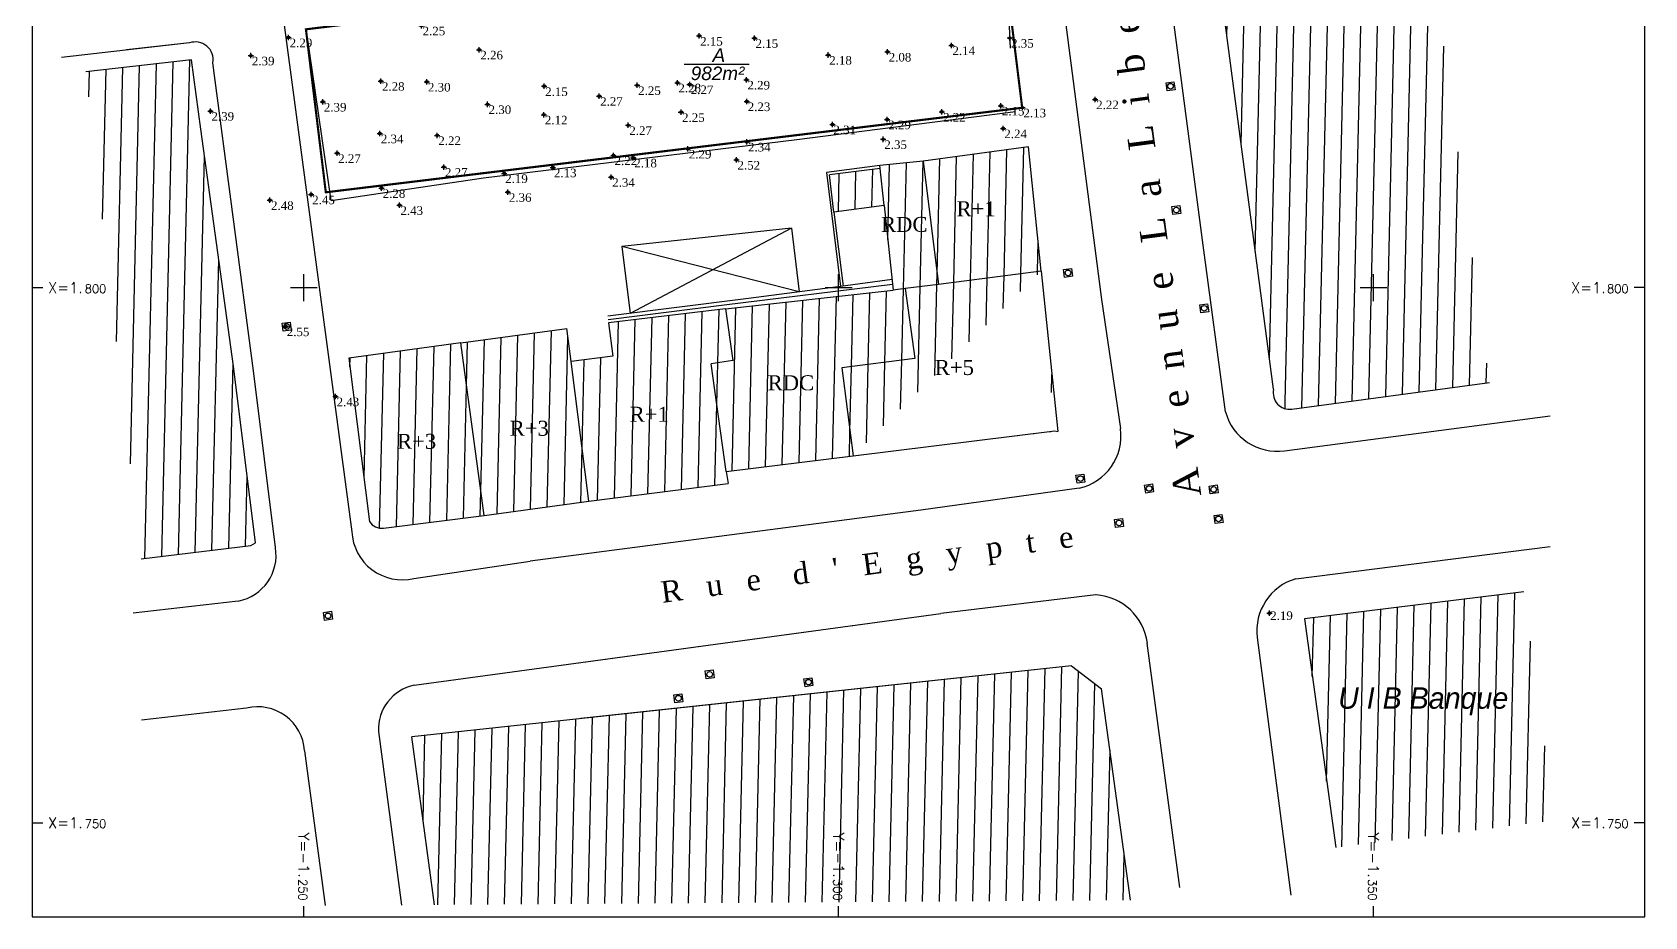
# Model space of a CAD drawing. Header units: millimetres. Extents: x -73 to 2614, y -84 to 3784.
# Drawn here: x 1224.6 to 1375.4, y 1741.2 to 1823.9 of the extents above; entities that cross this region are included whole.
import ezdxf
from ezdxf.enums import TextEntityAlignment as Align

# ---------------------------------------------------------------- set-up
doc = ezdxf.new("R2010")
doc.units = ezdxf.units.MM
doc.header["$LTSCALE"] = 5
doc.header["$PDMODE"] = 34
doc.header["$PDSIZE"] = 0.25
for name, color, linetype in [('Annotation', 7, 'Continuous'), ('Assiette otc', 1, 'Continuous'), ('bordure', 253, 'Continuous'), ('Carroyage(6)', 7, 'Continuous'), ('charpente', 252, 'Continuous'), ('cloture', 252, 'Continuous'), ('Construction', 252, 'Continuous'), ('grillage', 252, 'LIMITE2'), ('Légende_Horizon_Topo', 7, 'Continuous'), ('MiseEnPage', 7, 'Continuous'), ('Regard_Eau_Usé', 5, 'Continuous'), ('tableau_recap_surface', 7, 'Continuous'), ('textes_styles_horizon_topo', 7, 'Continuous'), ('TopoAlt', 3, 'Continuous'), ('TopoJIS', 7, 'Continuous')]:
    doc.layers.add(name, color=color, linetype=linetype)
doc.styles.add('Romans 2.0', font='Romans.shx', dxfattribs={"width": 0.99, "height": 1})
doc.styles.add('style1', font='', dxfattribs={"height": 15})
doc.styles.add('style2', font='times.ttf')
doc.styles.get('style1').set_extended_font_data('ITC Zapf Chancery', italic=True)
doc.linetypes.add('LIMITE2', pattern='A,0.25,-0.1,[132,ltypeshp.shx,S=0.1,R=0,X=-0.1,Y=0],-0.1,1', length=1.45)
pattern_1 = [(88.6695683, (-22929.6595, -88354.8654), (-1.562078779, 0.036278636), [])]

# ---------------------------------------------------------------- blocks, each defined once
blk = doc.blocks.new('TCPOINT')
at = {"color": 0}
blk.add_point((0, 0), dxfattribs=at)
at = {"layer": 'TopoAlt'}
blk.add_attdef('ALT', text='', height=0.375, dxfattribs=at).set_placement((0.125, -0.125), align=Align.TOP_LEFT)
blk = doc.blocks.new('u003')
at = {"color": 0}
blk.add_lwpolyline([(0, 0.6), (0.6, 0.6), (0.6, 0), (0, 0), (0, 0.6)], dxfattribs=at)
blk.add_circle((0.3, 0.3), 0.21, dxfattribs=at)

msp = doc.modelspace()

# ---------------------------------------------------------------- hatches: boundary and pattern name
at = {"layer": 'Légende_Horizon_Topo'}
h = msp.add_hatch(dxfattribs=at)
h.set_pattern_fill('HCOV02', color=8, scale=25, angle=313.6696, style=0)
h.set_pattern_definition(pattern_1)
edge = h.paths.add_edge_path()
edge.add_line((1340.66, 1790.5), (1335.39, 1830.38))
edge.add_line((1335.39, 1830.38), (1355.18, 1833.05))
edge.add_line((1355.18, 1833.05), (1360.84, 1791.14))
edge.add_line((1360.84, 1791.14), (1342.38, 1788.64))
edge.add_arc((1342.17, 1790.17), 1.54, 167.7291, 277.6693, ccw=False)
h = msp.add_hatch(dxfattribs=at)
h.set_pattern_fill('HCOV02', color=8, scale=25, angle=313.6696, style=0)
h.set_pattern_definition(pattern_1)
h.paths.add_polyline_path([(1234.79, 1774.65), (1229.62, 1820.18), (1239.5, 1821.3), (1240.35, 1814.81), (1243.42, 1792.67), (1245.47, 1776.15), (1245.05, 1775.9)])
edge = h.paths.add_edge_path(flags=17)
edge.add_line((1245.47, 1776.15), (1243.42, 1792.67))
h = msp.add_hatch(dxfattribs=at)
h.set_pattern_fill('HCOV02', color=8, scale=25, angle=313.6696, style=0)
h.set_pattern_definition(pattern_1)
h.paths.add_polyline_path([(1307.9, 1811.83), (1309.33, 1800.31), (1318.94, 1801.55), (1317.75, 1813.15)])
h = msp.add_hatch(dxfattribs=at)
h.set_pattern_fill('HCOV02', color=8, scale=25, angle=313.6696, style=0)
h.set_pattern_definition(pattern_1)
edge = h.paths.add_edge_path()
edge.add_line((1299.56, 1807.05), (1299.14, 1810.53))
edge.add_line((1304.26, 1807.67), (1299.56, 1807.05))
edge.add_line((1303.89, 1811.15), (1299.14, 1810.53))
edge.add_line((1304.26, 1807.67), (1303.86, 1811.4))
h = msp.add_hatch(dxfattribs=at)
h.set_pattern_fill('HCOV02', color=8, scale=25, angle=313.6696, style=0)
h.set_pattern_definition(pattern_1)
h.paths.add_polyline_path([(1303.86, 1811.4), (1305.11, 1799.76), (1306.23, 1799.91), (1309.33, 1800.31), (1307.9, 1811.83)])
h = msp.add_hatch(dxfattribs=at)
h.set_pattern_fill('HCOV02', color=8, scale=25, angle=313.6696, style=0)
h.set_pattern_definition(pattern_1)
edge = h.paths.add_edge_path()
edge.add_line((1300.29, 1792.5), (1301.35, 1784.29))
edge.add_line((1307.12, 1793.38), (1300.29, 1792.5))
edge.add_line((1318.94, 1801.55), (1309.33, 1800.31))
edge.add_line((1309.33, 1800.31), (1306.23, 1799.91))
edge.add_line((1306.23, 1799.91), (1307.12, 1793.38))
edge.add_line((1318.94, 1801.55), (1320.48, 1786.57))
edge.add_line((1301.35, 1784.29), (1320.2, 1786.61))
h = msp.add_hatch(dxfattribs=at)
h.set_pattern_fill('HCOV02', color=8, scale=25, angle=313.6696, style=0)
h.set_pattern_definition(pattern_1)
h.paths.add_polyline_path([(1289.49, 1782.83), (1301.35, 1784.29), (1300.29, 1792.5), (1307.12, 1793.38), (1306.23, 1799.91), (1305.11, 1799.76), (1289.42, 1798.01), (1290.12, 1793.18), (1288.07, 1792.89)])
h = msp.add_hatch(dxfattribs=at)
h.set_pattern_fill('HCOV02', color=8, scale=25, angle=313.6696, style=0)
h.set_pattern_definition(pattern_1)
h.paths.add_polyline_path([(1276.64, 1780.04), (1289.66, 1781.7), (1288.07, 1792.89), (1290.12, 1793.18), (1289.42, 1798.01), (1278.49, 1796.72), (1278.89, 1793.6), (1275, 1793.1)])
h = msp.add_hatch(dxfattribs=at)
h.set_pattern_fill('HCOV02', color=8, scale=25, angle=313.6696, style=0)
h.set_pattern_definition(pattern_1)
h.paths.add_polyline_path([(1266.85, 1778.71), (1264.66, 1794.84), (1274.58, 1796.19), (1275, 1793.1), (1276.64, 1780.04)])
h = msp.add_hatch(dxfattribs=at)
h.set_pattern_fill('HCOV02', color=8, scale=25, angle=313.6696, style=0)
h.set_pattern_definition(pattern_1)
edge = h.paths.add_edge_path()
edge.add_line((1254.2, 1793.42), (1256.15, 1778.13))
edge.add_arc((1257.24, 1778.8), 1.28, 211.0815, 279.2884)
edge.add_line((1257.45, 1777.53), (1266.85, 1778.71))
edge.add_line((1266.85, 1778.71), (1264.66, 1794.84))
edge.add_line((1264.66, 1794.84), (1254.2, 1793.42))
edge = h.paths.add_edge_path(flags=17)
edge.add_line((1254.2, 1793.42), (1256.15, 1778.13))
h = msp.add_hatch(dxfattribs=at)
h.set_pattern_fill('HCOV02', color=8, scale=25, angle=313.6696, style=0)
h.set_pattern_definition(pattern_1)
h.paths.add_polyline_path([(1343.55, 1769.05), (1346.47, 1747.69), (1366.97, 1750.22), (1364.05, 1771.58)])
h = msp.add_hatch(dxfattribs=at)
h.set_pattern_fill('HCOV02', color=8, scale=25, angle=313.6696, style=0)
h.set_pattern_definition(pattern_1)
h.paths.add_polyline_path([(1262.22, 1742.33), (1327.28, 1742.77), (1324.59, 1762.51), (1321.76, 1764.67), (1260.08, 1758.02)])

# ---------------------------------------------------------------- linework, layer by layer
at = {"layer": 'Assiette otc', "const_width": 0.2, "flags": 128}
msp.add_lwpolyline([(1252.05, 1808.91), (1250.19, 1824.14), (1315.28, 1832.08), (1316.04, 1825.87), (1317.16, 1816.81)], close=True, dxfattribs=at)
at = {"layer": 'bordure'}
for p, q in [((1244.17, 1854.24), (1254.49, 1777.19)), ((1244.17, 1854.24), (1254.49, 1777.19)), ((1334.08, 1803.98), (1331.06, 1826.97)), ((1321.07, 1825.77), (1324.59, 1798.89)), ((1239.29, 1822.87), (1227.34, 1821.52)), ((1239.29, 1822.87), (1233.41, 1822.21)), ((1245.29, 1792.24), (1241.49, 1821.01)), ((1245.29, 1792.24), (1241.49, 1821.01)), ((1336.17, 1788.4), (1334.08, 1803.98)), ((1324.59, 1798.89), (1326.34, 1786.83)), ((1247.34, 1775.71), (1245.29, 1792.24)), ((1247.34, 1775.71), (1245.29, 1792.24)), ((1341.68, 1784.76), (1366.54, 1788.03)), ((1322.48, 1781.27), (1307.69, 1779.22)), ((1307.69, 1779.22), (1271.16, 1774.45)), ((1342.75, 1772.79), (1366.54, 1775.8)), ((1243.86, 1770.71), (1234.03, 1769.59)), ((1243.86, 1770.71), (1234.03, 1769.59)), ((1324.06, 1771.28), (1309.55, 1769.54)), ((1324.06, 1771.28), (1309.55, 1769.54)), ((1260.32, 1762.86), (1309.55, 1769.54)), ((1260.32, 1762.86), (1309.55, 1769.54)), ((1275.2, 1764.88), (1309.55, 1769.54)), ((1275.2, 1764.88), (1309.55, 1769.54)), ((1339.14, 1767.31), (1342.27, 1743.22)), ((1331.89, 1743.96), (1328.86, 1766.79)), ((1244.64, 1760.7), (1234.82, 1759.58)), ((1244.64, 1760.7), (1234.82, 1759.58)), ((1256.97, 1758.53), (1259.14, 1742.31)), ((1250.05, 1756.73), (1251.99, 1742.26))]:
    msp.add_line(p, q, dxfattribs=at)
for centre, radius, start, end in [((1239.85, 1821.29), 1.67, 350.2284, 109.2643), ((1341, 1789.72), 5.01, 195.351, 277.8304), ((1321.41, 1786.13), 4.98, 282.3339, 8.0813), ((1243.03, 1775), 4.37, 280.8906, 9.4445), ((1243.03, 1775), 4.37, 280.8906, 9.4445), ((1344.16, 1767.94), 5.06, 106.2137, 187.1575), ((1323.75, 1766.13), 5.16, 7.3719, 86.5313), ((1323.75, 1766.13), 5.16, 7.3719, 86.5313), ((1261.2, 1758.72), 4.23, 101.9256, 182.603), ((1261.2, 1758.72), 4.23, 101.9256, 182.603), ((1245.7, 1756.47), 4.36, 3.4903, 104.0229), ((1245.7, 1756.47), 4.36, 3.4903, 104.0229)]:
    msp.add_arc(centre, radius, start, end, dxfattribs=at)
at = {"layer": 'Carroyage(6)'}
for p, q in [((1250, 1798.75), (1250, 1801.25)), ((1300, 1798.75), (1300, 1801.25)), ((1350, 1798.75), (1350, 1801.25)), ((1224.6, 1800), (1225.6, 1800)), ((1248.75, 1800), (1251.25, 1800)), ((1298.75, 1800), (1301.25, 1800)), ((1348.75, 1800), (1351.25, 1800)), ((1375.37, 1800), (1374.37, 1800)), ((1224.6, 1750), (1225.6, 1750)), ((1375.37, 1750), (1374.37, 1750)), ((1250, 1741.21), (1250, 1742.21)), ((1300, 1741.21), (1300, 1742.21)), ((1350, 1741.21), (1350, 1742.21))]:
    msp.add_line(p, q, dxfattribs=at)
at = {"layer": 'charpente'}
for p, q in [((1295.59, 1805.56), (1280.52, 1797.59)), ((1296.3, 1799.62), (1279.74, 1803.84))]:
    msp.add_line(p, q, dxfattribs=at)
at = {"layer": 'cloture'}
for p, q in [((1317.75, 1813.15), (1307.9, 1811.83)), ((1307.9, 1811.83), (1303.86, 1811.4)), ((1307.9, 1811.83), (1309.33, 1800.31)), ((1304.26, 1807.67), (1305.11, 1799.76)), ((1289.3, 1798.41), (1305.05, 1800.34)), ((1305.01, 1800.76), (1300.16, 1800.12)), ((1309.33, 1800.31), (1306.23, 1799.91)), ((1318.94, 1801.55), (1309.33, 1800.31)), ((1291.57, 1798.99), (1278.41, 1797.33)), ((1289.42, 1798.01), (1305.11, 1799.76)), ((1300.16, 1800.12), (1291.57, 1798.99)), ((1306.23, 1799.91), (1307.12, 1793.38)), ((1278.45, 1797.02), (1289.3, 1798.41)), ((1289.42, 1798.01), (1278.49, 1796.72)), ((1289.42, 1798.01), (1290.12, 1793.18)), ((1278.49, 1796.72), (1278.89, 1793.6)), ((1278.89, 1793.6), (1275, 1793.1)), ((1307.12, 1793.38), (1300.29, 1792.5)), ((1300.29, 1792.5), (1301.35, 1784.29))]:
    msp.add_line(p, q, dxfattribs=at)
at = {"layer": 'Construction'}
for p, q in [((1340.66, 1790.5), (1335.39, 1830.38)), ((1239.5, 1821.3), (1229.62, 1820.18)), ((1240.35, 1814.81), (1239.5, 1821.3)), ((1243.42, 1792.67), (1240.35, 1814.81)), ((1318.94, 1801.55), (1317.75, 1813.15)), ((1303.86, 1811.4), (1298.86, 1810.75)), ((1298.86, 1810.75), (1300.16, 1800.12)), ((1303.89, 1811.15), (1299.14, 1810.53)), ((1304.26, 1807.67), (1303.86, 1811.4)), ((1299.56, 1807.05), (1299.14, 1810.53)), ((1304.26, 1807.67), (1299.56, 1807.05)), ((1299.56, 1807.05), (1300.41, 1800.15)), ((1295.59, 1805.56), (1279.74, 1803.84)), ((1295.59, 1805.56), (1296.3, 1799.62)), ((1279.74, 1803.84), (1280.52, 1797.59)), ((1318.94, 1801.55), (1320.48, 1786.57)), ((1306.23, 1799.91), (1305.11, 1799.76)), ((1264.66, 1794.84), (1274.58, 1796.19)), ((1275, 1793.1), (1274.58, 1796.19)), ((1264.66, 1794.84), (1254.2, 1793.42)), ((1266.85, 1778.71), (1264.66, 1794.84)), ((1245.47, 1776.15), (1243.42, 1792.67)), ((1254.2, 1793.42), (1256.15, 1778.13)), ((1254.2, 1793.42), (1256.15, 1778.13)), ((1276.64, 1780.04), (1275, 1793.1)), ((1290.12, 1793.18), (1288.07, 1792.89)), ((1289.49, 1782.83), (1288.07, 1792.89)), ((1342.38, 1788.64), (1360.84, 1791.14)), ((1301.35, 1784.29), (1320.2, 1786.61)), ((1289.49, 1782.83), (1301.35, 1784.29)), ((1289.49, 1782.83), (1289.66, 1781.7)), ((1276.64, 1780.04), (1289.66, 1781.7)), ((1266.85, 1778.71), (1276.64, 1780.04)), ((1257.45, 1777.53), (1266.85, 1778.71)), ((1245.05, 1775.9), (1245.47, 1776.15)), ((1234.79, 1774.65), (1245.05, 1775.9)), ((1260.29, 1772.83), (1271.16, 1774.45)), ((1364.05, 1771.58), (1343.55, 1769.05)), ((1343.55, 1769.05), (1346.47, 1747.69)), ((1321.76, 1764.67), (1260.08, 1758.02)), ((1321.76, 1764.67), (1275.9, 1759.73)), ((1321.76, 1764.67), (1324.59, 1762.51)), ((1321.76, 1764.67), (1324.59, 1762.51)), ((1327.28, 1742.77), (1324.59, 1762.51)), ((1327.28, 1742.77), (1324.59, 1762.51)), ((1262.22, 1742.33), (1260.08, 1758.02))]:
    msp.add_line(p, q, dxfattribs=at)
at = {"layer": 'Construction', "flags": 128}
msp.add_lwpolyline([(1320.2, 1786.61), (1320.48, 1786.57)], dxfattribs=at)
at = {"layer": 'Construction'}
for centre, radius, start, end in [((1342.17, 1790.17), 1.54, 167.7291, 277.6693), ((1257.24, 1778.8), 1.28, 211.0815, 279.2884), ((1257.24, 1778.8), 1.28, 211.0815, 279.2884), ((1259.2, 1777.42), 4.72, 182.7418, 283.3536)]:
    msp.add_arc(centre, radius, start, end, dxfattribs=at)
at = {"layer": 'grillage', "ltscale": 0.5}
for p, q in [((1316.08, 1822.39), (1315.58, 1832.55)), ((1252.55, 1808.15), (1250.23, 1824.03)), ((1296.08, 1813.84), (1316.55, 1816.47)), ((1266.78, 1810.25), (1296.08, 1813.84))]:
    msp.add_line(p, q, dxfattribs=at)
at = {"layer": 'grillage'}
msp.add_line((1252.55, 1808.15), (1266.78, 1810.25), dxfattribs=at)
at = {"layer": 'MiseEnPage', "color": 7}
msp.add_lwpolyline([(1224.6, 1741.21), (1375.37, 1741.21), (1375.37, 1911.24), (1224.6, 1911.24)], close=True, dxfattribs=at)
at = {"layer": 'MiseEnPage', "flags": 128}
msp.add_lwpolyline([(1224.6, 1741.21), (1375.37, 1741.21), (1375.37, 1911.24), (1224.6, 1911.24)], close=True, dxfattribs=at)
at = {"layer": 'textes_styles_horizon_topo', "color": 1}
msp.add_line((1285.56, 1820.88), (1291.62, 1820.88), dxfattribs=at)

# ---------------------------------------------------------------- block references
at = {"layer": 'Regard_Eau_Usé', "xscale": 1.249999999993636, "yscale": 1.25, "zscale": 1.250000000000012, "rotation": 97.61040153560242}
for p in [(1331.45, 1818.5), (1332, 1806.93), (1321.86, 1801.06), (1334.6, 1797.75), (1248.81, 1796.04), (1248.81, 1796.04), (1323.03, 1781.83), (1329.45, 1780.91), (1335.48, 1780.82), (1326.63, 1777.69), (1335.94, 1778.07), (1252.67, 1769.01), (1252.67, 1769.01), (1288.36, 1763.54), (1288.36, 1763.54), (1297.6, 1762.81), (1297.6, 1762.81), (1285.44, 1761.31), (1285.44, 1761.31)]:
    msp.add_blockref('u003', p, dxfattribs=at)
at = {"layer": 'TopoJIS'}
ref = msp.add_blockref('TCPOINT', (1261, 1824.48), dxfattribs=at)
ref.add_attrib('ALT', '2.25', dxfattribs={"layer": 'TopoAlt', "color": 252, "height": 0.8, "style": 'style2'}).set_placement((1261.1, 1824.38), align=Align.TOP_LEFT)
ref = msp.add_blockref('TCPOINT', (1248.57, 1823.37), dxfattribs=at)
ref.add_attrib('ALT', '2.29', dxfattribs={"layer": 'TopoAlt', "color": 252, "height": 0.8, "style": 'style2'}).set_placement((1248.67, 1823.27), align=Align.TOP_LEFT)
ref = msp.add_blockref('TCPOINT', (1286.95, 1823.53), dxfattribs=at)
ref.add_attrib('ALT', '2.15', dxfattribs={"layer": 'TopoAlt', "color": 252, "height": 0.8, "style": 'style2'}).set_placement((1287.05, 1823.42), align=Align.TOP_LEFT)
ref = msp.add_blockref('TCPOINT', (1292.13, 1823.31), dxfattribs=at)
ref.add_attrib('ALT', '2.15', dxfattribs={"layer": 'TopoAlt', "color": 252, "height": 0.8, "style": 'style2'}).set_placement((1292.23, 1823.21), align=Align.TOP_LEFT)
ref = msp.add_blockref('TCPOINT', (1310.54, 1822.64), dxfattribs=at)
ref.add_attrib('ALT', '2.14', dxfattribs={"layer": 'TopoAlt', "color": 252, "height": 0.8, "style": 'style2'}).set_placement((1310.64, 1822.54), align=Align.TOP_LEFT)
ref = msp.add_blockref('TCPOINT', (1316.02, 1823.33), dxfattribs=at)
ref.add_attrib('ALT', '2.35', dxfattribs={"layer": 'TopoAlt', "color": 252, "height": 0.8, "style": 'style2'}).set_placement((1316.12, 1823.23), align=Align.TOP_LEFT)
ref = msp.add_blockref('TCPOINT', (1245.04, 1821.68), dxfattribs=at)
ref.add_attrib('ALT', '2.39', dxfattribs={"layer": 'TopoAlt', "color": 252, "height": 0.8, "style": 'style2'}).set_placement((1245.14, 1821.58), align=Align.TOP_LEFT)
ref = msp.add_blockref('TCPOINT', (1266.4, 1822.23), dxfattribs=at)
ref.add_attrib('ALT', '2.26', dxfattribs={"layer": 'TopoAlt', "color": 252, "height": 0.8, "style": 'style2'}).set_placement((1266.5, 1822.13), align=Align.TOP_LEFT)
ref = msp.add_blockref('TCPOINT', (1299.02, 1821.74), dxfattribs=at)
ref.add_attrib('ALT', '2.18', dxfattribs={"layer": 'TopoAlt', "color": 252, "height": 0.8, "style": 'style2'}).set_placement((1299.12, 1821.64), align=Align.TOP_LEFT)
ref = msp.add_blockref('TCPOINT', (1304.58, 1822.03), dxfattribs=at)
ref.add_attrib('ALT', '2.08', dxfattribs={"layer": 'TopoAlt', "color": 252, "height": 0.8, "style": 'style2'}).set_placement((1304.68, 1821.93), align=Align.TOP_LEFT)
ref = msp.add_blockref('TCPOINT', (1257.2, 1819.3), dxfattribs=at)
ref.add_attrib('ALT', '2.28', dxfattribs={"layer": 'TopoAlt', "color": 252, "height": 0.8, "style": 'style2'}).set_placement((1257.3, 1819.2), align=Align.TOP_LEFT)
ref = msp.add_blockref('TCPOINT', (1261.5, 1819.23), dxfattribs=at)
ref.add_attrib('ALT', '2.30', dxfattribs={"layer": 'TopoAlt', "color": 252, "height": 0.8, "style": 'style2'}).set_placement((1261.6, 1819.13), align=Align.TOP_LEFT)
ref = msp.add_blockref('TCPOINT', (1272.46, 1818.82), dxfattribs=at)
ref.add_attrib('ALT', '2.15', dxfattribs={"layer": 'TopoAlt', "color": 252, "height": 0.8, "style": 'style2'}).set_placement((1272.56, 1818.71), align=Align.TOP_LEFT)
ref = msp.add_blockref('TCPOINT', (1281.16, 1818.91), dxfattribs=at)
ref.add_attrib('ALT', '2.25', dxfattribs={"layer": 'TopoAlt', "color": 252, "height": 0.8, "style": 'style2'}).set_placement((1281.26, 1818.81), align=Align.TOP_LEFT)
ref = msp.add_blockref('TCPOINT', (1284.92, 1819.15), dxfattribs=at)
ref.add_attrib('ALT', '2.28', dxfattribs={"layer": 'TopoAlt', "color": 252, "height": 0.8, "style": 'style2'}).set_placement((1285.02, 1819.05), align=Align.TOP_LEFT)
ref = msp.add_blockref('TCPOINT', (1286.07, 1818.99), dxfattribs=at)
ref.add_attrib('ALT', '2.27', dxfattribs={"layer": 'TopoAlt', "color": 252, "height": 0.8, "style": 'style2'}).set_placement((1286.17, 1818.89), align=Align.TOP_LEFT)
ref = msp.add_blockref('TCPOINT', (1291.37, 1819.42), dxfattribs=at)
ref.add_attrib('ALT', '2.29', dxfattribs={"layer": 'TopoAlt', "color": 252, "height": 0.8, "style": 'style2'}).set_placement((1291.47, 1819.32), align=Align.TOP_LEFT)
ref = msp.add_blockref('TCPOINT', (1241.26, 1816.5), dxfattribs=at)
ref.add_attrib('ALT', '2.39', dxfattribs={"layer": 'TopoAlt', "color": 252, "height": 0.8, "style": 'style2'}).set_placement((1241.36, 1816.4), align=Align.TOP_LEFT)
ref = msp.add_blockref('TCPOINT', (1251.77, 1817.36), dxfattribs=at)
ref.add_attrib('ALT', '2.39', dxfattribs={"layer": 'TopoAlt', "color": 252, "height": 0.8, "style": 'style2'}).set_placement((1251.87, 1817.26), align=Align.TOP_LEFT)
ref = msp.add_blockref('TCPOINT', (1267.17, 1817.13), dxfattribs=at)
ref.add_attrib('ALT', '2.30', dxfattribs={"layer": 'TopoAlt', "color": 252, "height": 0.8, "style": 'style2'}).set_placement((1267.27, 1817.03), align=Align.TOP_LEFT)
ref = msp.add_blockref('TCPOINT', (1277.6, 1817.9), dxfattribs=at)
ref.add_attrib('ALT', '2.27', dxfattribs={"layer": 'TopoAlt', "color": 252, "height": 0.8, "style": 'style2'}).set_placement((1277.7, 1817.8), align=Align.TOP_LEFT)
ref = msp.add_blockref('TCPOINT', (1291.4, 1817.4), dxfattribs=at)
ref.add_attrib('ALT', '2.23', dxfattribs={"layer": 'TopoAlt', "color": 252, "height": 0.8, "style": 'style2'}).set_placement((1291.5, 1817.3), align=Align.TOP_LEFT)
ref = msp.add_blockref('TCPOINT', (1315.16, 1816.99), dxfattribs=at)
ref.add_attrib('ALT', '2.15', dxfattribs={"layer": 'TopoAlt', "color": 252, "height": 0.8, "style": 'style2'}).set_placement((1315.26, 1816.89), align=Align.TOP_LEFT)
ref = msp.add_blockref('TCPOINT', (1317.18, 1816.82), dxfattribs=at)
ref.add_attrib('ALT', '2.13', dxfattribs={"layer": 'TopoAlt', "color": 252, "height": 0.8, "style": 'style2'}).set_placement((1317.28, 1816.72), align=Align.TOP_LEFT)
ref = msp.add_blockref('TCPOINT', (1323.98, 1817.58), dxfattribs=at)
ref.add_attrib('ALT', '2.22', dxfattribs={"layer": 'TopoAlt', "color": 252, "height": 0.8, "style": 'style2'}).set_placement((1324.08, 1817.48), align=Align.TOP_LEFT)
ref = msp.add_blockref('TCPOINT', (1272.43, 1816.16), dxfattribs=at)
ref.add_attrib('ALT', '2.12', dxfattribs={"layer": 'TopoAlt', "color": 252, "height": 0.8, "style": 'style2'}).set_placement((1272.53, 1816.06), align=Align.TOP_LEFT)
ref = msp.add_blockref('TCPOINT', (1280.33, 1815.17), dxfattribs=at)
ref.add_attrib('ALT', '2.27', dxfattribs={"layer": 'TopoAlt', "color": 252, "height": 0.8, "style": 'style2'}).set_placement((1280.43, 1815.07), align=Align.TOP_LEFT)
ref = msp.add_blockref('TCPOINT', (1285.26, 1816.39), dxfattribs=at)
ref.add_attrib('ALT', '2.25', dxfattribs={"layer": 'TopoAlt', "color": 252, "height": 0.8, "style": 'style2'}).set_placement((1285.36, 1816.29), align=Align.TOP_LEFT)
ref = msp.add_blockref('TCPOINT', (1299.41, 1815.24), dxfattribs=at)
ref.add_attrib('ALT', '2.31', dxfattribs={"layer": 'TopoAlt', "color": 252, "height": 0.8, "style": 'style2'}).set_placement((1299.51, 1815.14), align=Align.TOP_LEFT)
ref = msp.add_blockref('TCPOINT', (1304.54, 1815.71), dxfattribs=at)
ref.add_attrib('ALT', '2.29', dxfattribs={"layer": 'TopoAlt', "color": 252, "height": 0.8, "style": 'style2'}).set_placement((1304.64, 1815.61), align=Align.TOP_LEFT)
ref = msp.add_blockref('TCPOINT', (1309.66, 1816.42), dxfattribs=at)
ref.add_attrib('ALT', '2.22', dxfattribs={"layer": 'TopoAlt', "color": 252, "height": 0.8, "style": 'style2'}).set_placement((1309.76, 1816.32), align=Align.TOP_LEFT)
ref = msp.add_blockref('TCPOINT', (1257.1, 1814.4), dxfattribs=at)
ref.add_attrib('ALT', '2.34', dxfattribs={"layer": 'TopoAlt', "color": 252, "height": 0.8, "style": 'style2'}).set_placement((1257.2, 1814.3), align=Align.TOP_LEFT)
ref = msp.add_blockref('TCPOINT', (1262.47, 1814.23), dxfattribs=at)
ref.add_attrib('ALT', '2.22', dxfattribs={"layer": 'TopoAlt', "color": 252, "height": 0.8, "style": 'style2'}).set_placement((1262.57, 1814.13), align=Align.TOP_LEFT)
ref = msp.add_blockref('TCPOINT', (1291.43, 1813.63), dxfattribs=at)
ref.add_attrib('ALT', '2.34', dxfattribs={"layer": 'TopoAlt', "color": 252, "height": 0.8, "style": 'style2'}).set_placement((1291.53, 1813.53), align=Align.TOP_LEFT)
ref = msp.add_blockref('TCPOINT', (1304.17, 1813.86), dxfattribs=at)
ref.add_attrib('ALT', '2.35', dxfattribs={"layer": 'TopoAlt', "color": 252, "height": 0.8, "style": 'style2'}).set_placement((1304.27, 1813.76), align=Align.TOP_LEFT)
ref = msp.add_blockref('TCPOINT', (1315.39, 1814.87), dxfattribs=at)
ref.add_attrib('ALT', '2.24', dxfattribs={"layer": 'TopoAlt', "color": 252, "height": 0.8, "style": 'style2'}).set_placement((1315.49, 1814.77), align=Align.TOP_LEFT)
ref = msp.add_blockref('TCPOINT', (1253.11, 1812.56), dxfattribs=at)
ref.add_attrib('ALT', '2.27', dxfattribs={"layer": 'TopoAlt', "color": 252, "height": 0.8, "style": 'style2'}).set_placement((1253.21, 1812.46), align=Align.TOP_LEFT)
ref = msp.add_blockref('TCPOINT', (1278.94, 1812.36), dxfattribs=at)
ref.add_attrib('ALT', '2.22', dxfattribs={"layer": 'TopoAlt', "color": 252, "height": 0.8, "style": 'style2'}).set_placement((1279.05, 1812.26), align=Align.TOP_LEFT)
ref = msp.add_blockref('TCPOINT', (1280.79, 1812.14), dxfattribs=at)
ref.add_attrib('ALT', '2.18', dxfattribs={"layer": 'TopoAlt', "color": 252, "height": 0.8, "style": 'style2'}).set_placement((1280.89, 1812.04), align=Align.TOP_LEFT)
ref = msp.add_blockref('TCPOINT', (1285.89, 1812.97), dxfattribs=at)
ref.add_attrib('ALT', '2.29', dxfattribs={"layer": 'TopoAlt', "color": 252, "height": 0.8, "style": 'style2'}).set_placement((1285.99, 1812.87), align=Align.TOP_LEFT)
ref = msp.add_blockref('TCPOINT', (1263.09, 1811.27), dxfattribs=at)
ref.add_attrib('ALT', '2.27', dxfattribs={"layer": 'TopoAlt', "color": 252, "height": 0.8, "style": 'style2'}).set_placement((1263.19, 1811.17), align=Align.TOP_LEFT)
ref = msp.add_blockref('TCPOINT', (1268.72, 1810.68), dxfattribs=at)
ref.add_attrib('ALT', '2.19', dxfattribs={"layer": 'TopoAlt', "color": 252, "height": 0.8, "style": 'style2'}).set_placement((1268.82, 1810.58), align=Align.TOP_LEFT)
ref = msp.add_blockref('TCPOINT', (1273.28, 1811.22), dxfattribs=at)
ref.add_attrib('ALT', '2.13', dxfattribs={"layer": 'TopoAlt', "color": 252, "height": 0.8, "style": 'style2'}).set_placement((1273.38, 1811.12), align=Align.TOP_LEFT)
ref = msp.add_blockref('TCPOINT', (1290.44, 1811.94), dxfattribs=at)
ref.add_attrib('ALT', '2.52', dxfattribs={"layer": 'TopoAlt', "color": 252, "height": 0.8, "style": 'style2'}).set_placement((1290.54, 1811.84), align=Align.TOP_LEFT)
ref = msp.add_blockref('TCPOINT', (1257.27, 1809.29), dxfattribs=at)
ref.add_attrib('ALT', '2.28', dxfattribs={"layer": 'TopoAlt', "color": 252, "height": 0.8, "style": 'style2'}).set_placement((1257.37, 1809.19), align=Align.TOP_LEFT)
ref = msp.add_blockref('TCPOINT', (1278.73, 1810.33), dxfattribs=at)
ref.add_attrib('ALT', '2.34', dxfattribs={"layer": 'TopoAlt', "color": 252, "height": 0.8, "style": 'style2'}).set_placement((1278.83, 1810.23), align=Align.TOP_LEFT)
ref = msp.add_blockref('TCPOINT', (1246.83, 1808.17), dxfattribs=at)
ref.add_attrib('ALT', '2.48', dxfattribs={"layer": 'TopoAlt', "color": 252, "height": 0.8, "style": 'style2'}).set_placement((1246.93, 1808.07), align=Align.TOP_LEFT)
ref = msp.add_blockref('TCPOINT', (1250.68, 1808.7), dxfattribs=at)
ref.add_attrib('ALT', '2.45', dxfattribs={"layer": 'TopoAlt', "color": 252, "height": 0.8, "style": 'style2'}).set_placement((1250.78, 1808.6), align=Align.TOP_LEFT)
ref = msp.add_blockref('TCPOINT', (1258.93, 1807.7), dxfattribs=at)
ref.add_attrib('ALT', '2.43', dxfattribs={"layer": 'TopoAlt', "color": 252, "height": 0.8, "style": 'style2'}).set_placement((1259.03, 1807.6), align=Align.TOP_LEFT)
ref = msp.add_blockref('TCPOINT', (1269.07, 1808.92), dxfattribs=at)
ref.add_attrib('ALT', '2.36', dxfattribs={"layer": 'TopoAlt', "color": 252, "height": 0.8, "style": 'style2'}).set_placement((1269.17, 1808.82), align=Align.TOP_LEFT)
ref = msp.add_blockref('TCPOINT', (1248.3, 1796.37), dxfattribs=at)
ref.add_attrib('ALT', '2.55', dxfattribs={"layer": 'TopoAlt', "color": 252, "height": 0.8, "style": 'style2'}).set_placement((1248.4, 1796.27), align=Align.TOP_LEFT)
ref = msp.add_blockref('TCPOINT', (1252.96, 1789.82), dxfattribs=at)
ref.add_attrib('ALT', '2.43', dxfattribs={"layer": 'TopoAlt', "color": 252, "height": 0.8, "style": 'style2'}).set_placement((1253.06, 1789.72), align=Align.TOP_LEFT)
ref = msp.add_blockref('TCPOINT', (1340.27, 1769.59), dxfattribs=dict(at, rotation=109.9029922911825))
ref.add_attrib('ALT', '2.19', dxfattribs={"layer": 'TopoAlt', "color": 252, "height": 0.8, "style": 'style2'}).set_placement((1340.35, 1769.75), align=Align.TOP_LEFT)

# ---------------------------------------------------------------- texts
at = {"layer": 'Annotation', "style": 'Romans 2.0', "width": 0.99}
for s, height, p in [('X=1.', 1, (1226.1, 1799.5)), ('800', 0.8, (1229.5, 1799.5)), ('X=1.', 1, (1226.1, 1749.5)), ('750', 0.8, (1229.5, 1749.5))]:
    msp.add_text(s, height=height, dxfattribs=at).set_placement(p)
for s, height, p in [('X=1.', 1, (1371.72, 1799.5)), ('800', 0.8, (1373.87, 1799.5)), ('X=1.', 1, (1371.72, 1749.5)), ('750', 0.8, (1373.87, 1749.5))]:
    msp.add_text(s, height=height, dxfattribs=at).set_placement(p, align=Align.RIGHT)
for s, height, p in [('Y=-1.', 1, (1249.5, 1744.86)), ('Y=-1.', 1, (1299.5, 1744.86)), ('Y=-1.', 1, (1349.5, 1744.86)), ('250', 0.8, (1249.5, 1742.71)), ('300', 0.8, (1299.5, 1742.71)), ('350', 0.8, (1349.5, 1742.71))]:
    msp.add_text(s, height=height, rotation=270, dxfattribs=at).set_placement(p, align=Align.RIGHT)
at = {"layer": 'Construction', "color": 7, "attachment_point": 1, "style": 'style2'}
for s, insert, char_height, width, rotation in [('\\pt82.5;A  v  e  n  u  e   L  a   L  i  b  e  r   t  è   (A  v  e  n  u  e   d  e   P  a  r  i  s )', (1331.43, 1780.28), 2.5, 113.3715, 97.5053), ("R   u   e    d   '   E   g   y   p   t   e ", (1283.25, 1772.52), 2, 66.5778, 7.7505)]:
    msp.add_mtext(s, dxfattribs=dict(at, insert=insert, char_height=char_height, width=width, rotation=rotation))
at = {"layer": 'tableau_recap_surface', "width": 61.2322, "attachment_point": 1}
for s, insert, char_height, style in [('R+1', (1311.02, 1808.07), 1.4, 'style2'), ('RDC', (1303.96, 1806.61), 1.4, 'style2'), ('R+5', (1308.99, 1793.24), 1.4, 'style2'), ('RDC', (1293.36, 1791.81), 1.4, 'style2'), ('R+1', (1280.46, 1788.87), 1.4, 'style2'), ('R+3', (1269.24, 1787.56), 1.4, 'style2'), ('R+3', (1258.71, 1786.34), 1.4, 'style2'), ('U I B Banque', (1346.7, 1762.65), 2, 'style1')]:
    msp.add_mtext(s, dxfattribs=dict(at, insert=insert, char_height=char_height, style=style))
at = {"layer": 'textes_styles_horizon_topo', "color": 1, "char_height": 1.2656, "width": 0.5168, "attachment_point": 1, "style": 'style1'}
for s, insert in [('{\\fArial|b0|i1|c0|p34;A}', (1288.21, 1822.36)), ('{\\fArial|b0|i1|c0|p34;982m²}', (1286.17, 1820.66))]:
    msp.add_mtext(s, dxfattribs=dict(at, insert=insert))

doc.saveas('drawing.dxf')
